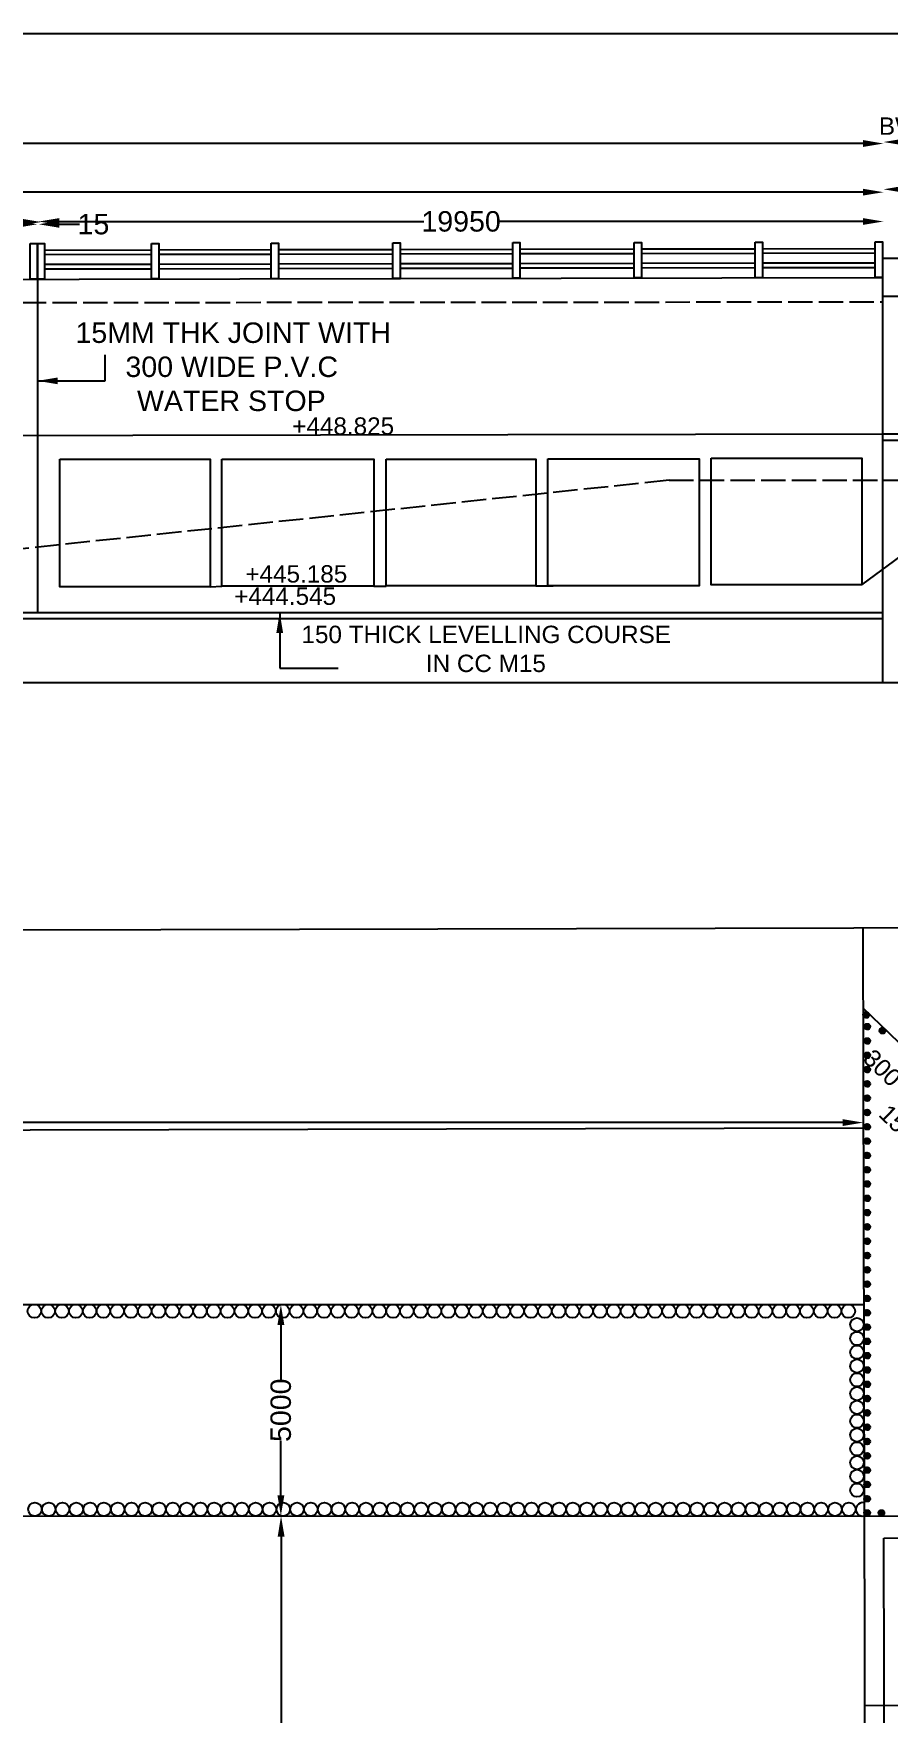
# Model space of a CAD drawing. Header units: millimetres. Extents: x 5124 to 2147772, y 2311 to 45646412.
# Drawn here: x 2117835 to 2126191, y 45629982 to 45646412 of the extents above; entities that cross this region are included whole.
import ezdxf

# ---------------------------------------------------------------- set-up
doc = ezdxf.new("R2010")
doc.units = ezdxf.units.MM
doc.header["$MEASUREMENT"] = 0
doc.linetypes.add('ACAD_ISO02W100', pattern=[15, 12, -3])
for name, color, linetype in [('DIMENSION', 7, 'Continuous'), ('DRAWING', 7, 'Continuous'), ('TEXT', 7, 'Continuous')]:
    doc.layers.add(name, color=color, linetype=linetype)
doc.styles.get("Standard").update_dxf_attribs({"font": 'arial.ttf', "height": 200})
doc.dimstyles.get("Standard").update_dxf_attribs({"dimtxt": 225, "dimasz": 200, "dimexe": 0.18, "dimexo": 0.0625, "dimgap": 0.09, "dimtad": 0, "dimdec": 0, "dimzin": 0, "dimdsep": 46, "dimtxsty": 'Standard', "dimcen": 0.09, "dimse1": 1, "dimse2": 1, "dimadec": 0, "dimazin": 0, "dimtfac": 1, "dimtdec": 0, "dimtofl": 0, "dimtmove": 0, "dimatfit": 3, "dimfxl": 1, "dimtolj": 1, "dimtzin": 0, "dimarcsym": 0})

# ---------------------------------------------------------------- blocks, each defined once
blk = doc.blocks.new('*D87')
at = {"layer": 'Defpoints', "color": 0, "transparency": 16777216}
for p in [(2117910, 45644568), (2109643, 45644338), (2117910, 45644356)]:
    blk.add_point(p, dxfattribs=at)
at = {"layer": 'DIMENSION', "color": 0, "lineweight": -2, "transparency": 16777216}
for p, q in [((2109843, 45644568), (2113410, 45644568)), ((2117710, 45644568), (2114143, 45644568))]:
    blk.add_line(p, q, dxfattribs=at)
at = {"layer": 'DIMENSION', "color": 0, "transparency": 16777216}
for points in [[(2109843, 45644601), (2109843, 45644534), (2109643, 45644568)], [(2117710, 45644601), (2117710, 45644534), (2117910, 45644568)]]:
    blk.add_solid(points, dxfattribs=at)
at = {"layer": 'DIMENSION', "color": 0, "transparency": 16777216, "insert": (2113777, 45644568), "char_height": 200, "attachment_point": 5}
blk.add_mtext('\\A1;19950', dxfattribs=at)
blk = doc.blocks.new('*D88')
at = {"layer": 'Defpoints', "color": 0, "transparency": 16777216}
for p in [(2117886, 45644546), (2117872, 45644344), (2117886, 45644344)]:
    blk.add_point(p, dxfattribs=at)
at = {"layer": 'DIMENSION', "color": 0, "lineweight": -2, "transparency": 16777216}
for p, q in [((2117672, 45644546), (2117472, 45644546)), ((2118086, 45644546), (2118286, 45644546))]:
    blk.add_line(p, q, dxfattribs=at)
at = {"layer": 'DIMENSION', "color": 0, "transparency": 16777216}
for points in [[(2117672, 45644579), (2117672, 45644512), (2117872, 45644546)], [(2118086, 45644579), (2118086, 45644512), (2117886, 45644546)]]:
    blk.add_solid(points, dxfattribs=at)
at = {"layer": 'DIMENSION', "color": 0, "transparency": 16777216, "insert": (2118421, 45644546), "char_height": 200, "attachment_point": 5}
blk.add_mtext('\\A1;15', dxfattribs=at)
blk = doc.blocks.new('*D89')
at = {"layer": 'Defpoints', "color": 0, "transparency": 16777216}
for p in [(2126153, 45644573), (2117886, 45644344), (2126153, 45644361)]:
    blk.add_point(p, dxfattribs=at)
at = {"layer": 'DIMENSION', "color": 0, "lineweight": -2, "transparency": 16777216}
for p, q in [((2118086, 45644573), (2121653, 45644573)), ((2125953, 45644573), (2122386, 45644573))]:
    blk.add_line(p, q, dxfattribs=at)
at = {"layer": 'DIMENSION', "color": 0, "transparency": 16777216}
for points in [[(2118086, 45644606), (2118086, 45644540), (2117886, 45644573)], [(2125953, 45644606), (2125953, 45644540), (2126153, 45644573)]]:
    blk.add_solid(points, dxfattribs=at)
at = {"layer": 'DIMENSION', "color": 0, "transparency": 16777216, "insert": (2122019, 45644573), "char_height": 200, "attachment_point": 5}
blk.add_mtext('\\A1;19950', dxfattribs=at)
blk = doc.blocks.new('*D90')
at = {"layer": 'Defpoints', "color": 0, "transparency": 16777216}
for p in [(2126153, 45645336), (2093119, 45645228), (2126153, 45645293)]:
    blk.add_point(p, dxfattribs=at)
at = {"layer": 'DIMENSION', "color": 0, "lineweight": -2, "transparency": 16777216}
for p, q in [((2093319, 45645336), (2108544, 45645336)), ((2125953, 45645336), (2110728, 45645336))]:
    blk.add_line(p, q, dxfattribs=at)
at = {"layer": 'DIMENSION', "color": 0, "transparency": 16777216}
for points in [[(2093319, 45645370), (2093319, 45645303), (2093119, 45645336)], [(2125953, 45645370), (2125953, 45645303), (2126153, 45645336)]]:
    blk.add_solid(points, dxfattribs=at)
at = {"layer": 'DIMENSION', "color": 0, "transparency": 16777216, "insert": (2109636, 45645336), "char_height": 200, "attachment_point": 5}
blk.add_mtext('\\A1;CANAL TROUGH', dxfattribs=at)
blk = doc.blocks.new('*D91')
at = {"layer": 'Defpoints', "color": 0, "transparency": 16777216}
for p in [(2127862, 45644888), (2126153, 45644573), (2127862, 45644569)]:
    blk.add_point(p, dxfattribs=at)
at = {"layer": 'DIMENSION', "color": 0, "lineweight": -2, "transparency": 16777216}
for p, q in [((2126353, 45644888), (2126705, 45644888)), ((2127662, 45644888), (2127310, 45644888))]:
    blk.add_line(p, q, dxfattribs=at)
at = {"layer": 'DIMENSION', "color": 0, "transparency": 16777216}
for points in [[(2126353, 45644922), (2126353, 45644855), (2126153, 45644888)], [(2127662, 45644922), (2127662, 45644855), (2127862, 45644888)]]:
    blk.add_solid(points, dxfattribs=at)
at = {"layer": 'DIMENSION', "color": 0, "transparency": 16777216, "insert": (2127008, 45644888), "char_height": 200, "attachment_point": 5}
blk.add_mtext('\\A1;4200', dxfattribs=at)
blk = doc.blocks.new('*D92')
at = {"layer": 'Defpoints', "color": 0, "transparency": 16777216}
for p in [(2127862, 45645351), (2126153, 45645293), (2127862, 45644888)]:
    blk.add_point(p, dxfattribs=at)
at = {"layer": 'DIMENSION', "color": 0, "lineweight": -2, "transparency": 16777216}
for p, q in [((2126353, 45645351), (2126930, 45645351)), ((2127662, 45645351), (2127085, 45645351))]:
    blk.add_line(p, q, dxfattribs=at)
at = {"layer": 'DIMENSION', "color": 0, "transparency": 16777216}
for points in [[(2126353, 45645384), (2126353, 45645318), (2126153, 45645351)], [(2127662, 45645384), (2127662, 45645318), (2127862, 45645351)]]:
    blk.add_solid(points, dxfattribs=at)
at = {"layer": 'DIMENSION', "color": 0, "transparency": 16777216, "insert": (2127008, 45645351), "char_height": 200, "attachment_point": 5}
blk.add_mtext('\\A1;  ', dxfattribs=at)
blk = doc.blocks.new('*D140')
at = {"layer": 'Defpoints', "color": 0, "transparency": 16777216}
for p in [(2120338, 45633974), (2120255, 45631905), (2120338, 45631905)]:
    blk.add_point(p, dxfattribs=at)
at = {"layer": 'DIMENSION', "color": 0, "lineweight": -2, "transparency": 16777216}
for p, q in [((2120255, 45633774), (2120255, 45633238)), ((2120255, 45632105), (2120255, 45632641))]:
    blk.add_line(p, q, dxfattribs=at)
at = {"layer": 'DIMENSION', "color": 0, "transparency": 16777216}
for points in [[(2120222, 45633774), (2120289, 45633774), (2120255, 45633974)], [(2120222, 45632105), (2120289, 45632105), (2120255, 45631905)]]:
    blk.add_solid(points, dxfattribs=at)
at = {"layer": 'DIMENSION', "color": 0, "transparency": 16777216, "insert": (2120255, 45632939), "char_height": 200, "attachment_point": 5, "rotation": 90}
blk.add_mtext('\\A1;5000', dxfattribs=at)
blk = doc.blocks.new('*D141')
at = {"layer": 'Defpoints', "color": 0, "transparency": 16777216}
for p in [(2120278, 45631903), (2120257, 45622076), (2120324, 45622076)]:
    blk.add_point(p, dxfattribs=at)
at = {"layer": 'DIMENSION', "color": 0, "lineweight": -2, "transparency": 16777216}
for p, q in [((2120257, 45631703), (2120257, 45627367)), ((2120257, 45622276), (2120257, 45626612))]:
    blk.add_line(p, q, dxfattribs=at)
at = {"layer": 'DIMENSION', "color": 0, "transparency": 16777216}
for points in [[(2120224, 45631703), (2120291, 45631703), (2120257, 45631903)], [(2120224, 45622276), (2120291, 45622276), (2120257, 45622076)]]:
    blk.add_solid(points, dxfattribs=at)
at = {"layer": 'DIMENSION', "color": 0, "transparency": 16777216, "insert": (2120257, 45626990), "char_height": 200, "attachment_point": 5, "rotation": 90}
blk.add_mtext('\\A1;24000', dxfattribs=at)
blk = doc.blocks.new('*D160')
at = {"layer": 'Defpoints', "color": 0, "transparency": 16777216}
for p in [(2126153, 45644888), (2126153, 45644860), (2093119, 45644810)]:
    blk.add_point(p, dxfattribs=at)
at = {"layer": 'DIMENSION', "color": 0, "lineweight": -2, "transparency": 16777216}
for p, q in [((2093319, 45644860), (2109261, 45644860)), ((2125953, 45644860), (2110014, 45644860))]:
    blk.add_line(p, q, dxfattribs=at)
at = {"layer": 'DIMENSION', "color": 0, "transparency": 16777216}
for points in [[(2093319, 45644893), (2093319, 45644827), (2093119, 45644860)], [(2125953, 45644893), (2125953, 45644827), (2126153, 45644860)]]:
    blk.add_solid(points, dxfattribs=at)
at = {"layer": 'DIMENSION', "color": 0, "transparency": 16777216, "insert": (2109638, 45644860), "char_height": 200, "attachment_point": 5}
blk.add_mtext('\\A1;79845', dxfattribs=at)
blk = doc.blocks.new('*D161')
at = {"layer": 'Defpoints', "color": 0, "transparency": 16777216}
for p in [(2093271, 45636143), (2125954, 45636220), (2125954, 45635754)]:
    blk.add_point(p, dxfattribs=at)
at = {"layer": 'DIMENSION', "color": 0, "lineweight": -2, "transparency": 16777216}
for p, q in [((2093471, 45635754), (2108544, 45635754)), ((2125754, 45635754), (2109297, 45635754))]:
    blk.add_line(p, q, dxfattribs=at)
at = {"layer": 'DIMENSION', "color": 0, "transparency": 16777216}
for points in [[(2093471, 45635788), (2093471, 45635721), (2093271, 45635754)], [(2125754, 45635788), (2125754, 45635721), (2125954, 45635754)]]:
    blk.add_solid(points, dxfattribs=at)
at = {"layer": 'DIMENSION', "color": 0, "transparency": 16777216, "insert": (2108920, 45635754), "char_height": 200, "attachment_point": 5}
blk.add_mtext('\\A1;78845', dxfattribs=at)

msp = doc.modelspace()

# ---------------------------------------------------------------- hatches: boundary and pattern name
at = {"layer": 'DRAWING'}
h = msp.add_hatch(dxfattribs=at)
h.set_pattern_fill('ANSI31', color=256, style=0)
h.set_pattern_definition([(45, (-144091.03631, 41504.41485), (-0.08838834764832, 0.08838834764832), [])])
h.paths.add_polyline_path([(2125954.4, 45636807.9, 0.3543924), (2125976.9, 45636780.1), (2125988.7, 45636780.1, 0.3543924), (2126011.2, 45636807.9, 1)])
h = msp.add_hatch(dxfattribs=at)
h.set_pattern_fill('ANSI31', color=256, style=0)
h.set_pattern_definition([(45, (-144081.1706, 41389.87234), (-0.08838834764832, 0.08838834764832), [])])
h.paths.add_polyline_path([(2125964.2, 45636693.4, 0.3543924), (2125986.8, 45636665.6), (2125998.6, 45636665.6, 0.3543924), (2126021.1, 45636693.4, 1)])
h = msp.add_hatch(dxfattribs=at)
h.set_pattern_fill('ANSI31', color=256, style=0)
h.set_pattern_definition([(45, (-143931.49036, 41350.13821), (-0.08838834764832, 0.08838834764832), [])])
h.paths.add_polyline_path([(2126113.9, 45636653.7, 0.3543924), (2126136.5, 45636625.8), (2126148.2, 45636625.8, 0.3543924), (2126170.8, 45636653.7, 1)])
h = msp.add_hatch(dxfattribs=at)
h.set_pattern_fill('ANSI31', color=256, style=0)
h.set_pattern_definition([(45, (-144081.1706, 41249.87234), (-0.08838834764832, 0.08838834764832), [])])
h.paths.add_polyline_path([(2125964.2, 45636553.4, 0.3543924), (2125986.8, 45636525.6), (2125998.6, 45636525.6, 0.3543924), (2126021.1, 45636553.4, 1)])
h = msp.add_hatch(dxfattribs=at)
h.set_pattern_fill('ANSI31', color=256, style=0)
h.set_pattern_definition([(45, (-144081.1706, 41109.87234), (-0.08838834764832, 0.08838834764832), [])])
h.paths.add_polyline_path([(2125964.2, 45636413.4, 0.3543924), (2125986.8, 45636385.6), (2125998.6, 45636385.6, 0.3543924), (2126021.1, 45636413.4, 1)])
h = msp.add_hatch(dxfattribs=at)
h.set_pattern_fill('ANSI31', color=256, style=0)
h.set_pattern_definition([(45, (-144081.1706, 40969.87234), (-0.08838834764832, 0.08838834764832), [])])
h.paths.add_polyline_path([(2125964.2, 45636273.4, 0.3543924), (2125986.8, 45636245.6), (2125998.6, 45636245.6, 0.3543924), (2126021.1, 45636273.4, 1)])
h = msp.add_hatch(dxfattribs=at)
h.set_pattern_fill('ANSI31', color=256, style=0)
h.set_pattern_definition([(45, (-144081.1706, 40829.87234), (-0.08838834764832, 0.08838834764832), [])])
h.paths.add_polyline_path([(2125964.2, 45636133.4, 0.3543924), (2125986.8, 45636105.6), (2125998.6, 45636105.6, 0.3543924), (2126021.1, 45636133.4, 1)])
h = msp.add_hatch(dxfattribs=at)
h.set_pattern_fill('ANSI31', color=256, style=0)
h.set_pattern_definition([(45, (-144081.1706, 40689.87234), (-0.08838834764832, 0.08838834764832), [])])
h.paths.add_polyline_path([(2125964.2, 45635993.4, 0.3543924), (2125986.8, 45635965.6), (2125998.6, 45635965.6, 0.3543924), (2126021.1, 45635993.4, 1)])
h = msp.add_hatch(dxfattribs=at)
h.set_pattern_fill('ANSI31', color=256, style=0)
h.set_pattern_definition([(45, (-144081.1706, 40549.87234), (-0.08838834764832, 0.08838834764832), [])])
h.paths.add_polyline_path([(2125964.2, 45635853.4, 0.3543924), (2125986.8, 45635825.6), (2125998.6, 45635825.6, 0.3543924), (2126021.1, 45635853.4, 1)])
h = msp.add_hatch(dxfattribs=at)
h.set_pattern_fill('ANSI31', color=256, style=0)
h.set_pattern_definition([(45, (-144081.1706, 40409.87234), (-0.08838834764832, 0.08838834764832), [])])
h.paths.add_polyline_path([(2125964.2, 45635713.4, 0.3543924), (2125986.8, 45635685.6), (2125998.6, 45635685.6, 0.3543924), (2126021.1, 45635713.4, 1)])
h = msp.add_hatch(dxfattribs=at)
h.set_pattern_fill('ANSI31', color=256, style=0)
h.set_pattern_definition([(45, (-144081.1706, 40269.87234), (-0.08838834764832, 0.08838834764832), [])])
h.paths.add_polyline_path([(2125964.2, 45635573.4, 0.3543924), (2125986.8, 45635545.6), (2125998.6, 45635545.6, 0.3543924), (2126021.1, 45635573.4, 1)])
h = msp.add_hatch(dxfattribs=at)
h.set_pattern_fill('ANSI31', color=256, style=0)
h.set_pattern_definition([(45, (-144081.1706, 40129.87234), (-0.08838834764832, 0.08838834764832), [])])
h.paths.add_polyline_path([(2125964.2, 45635433.4, 0.3543924), (2125986.8, 45635405.6), (2125998.6, 45635405.6, 0.3543924), (2126021.1, 45635433.4, 1)])
h = msp.add_hatch(dxfattribs=at)
h.set_pattern_fill('ANSI31', color=256, style=0)
h.set_pattern_definition([(45, (-144081.1706, 39989.87234), (-0.08838834764832, 0.08838834764832), [])])
h.paths.add_polyline_path([(2125964.2, 45635293.4, 0.3543924), (2125986.8, 45635265.6), (2125998.6, 45635265.6, 0.3543924), (2126021.1, 45635293.4, 1)])
h = msp.add_hatch(dxfattribs=at)
h.set_pattern_fill('ANSI31', color=256, style=0)
h.set_pattern_definition([(45, (-144081.1706, 39849.87234), (-0.08838834764832, 0.08838834764832), [])])
h.paths.add_polyline_path([(2125964.2, 45635153.4, 0.3543924), (2125986.8, 45635125.6), (2125998.6, 45635125.6, 0.3543924), (2126021.1, 45635153.4, 1)])
h = msp.add_hatch(dxfattribs=at)
h.set_pattern_fill('ANSI31', color=256, style=0)
h.set_pattern_definition([(45, (-144081.1706, 39709.87234), (-0.08838834764832, 0.08838834764832), [])])
h.paths.add_polyline_path([(2125964.2, 45635013.4, 0.3543924), (2125986.8, 45634985.6), (2125998.6, 45634985.6, 0.3543924), (2126021.1, 45635013.4, 1)])
h = msp.add_hatch(dxfattribs=at)
h.set_pattern_fill('ANSI31', color=256, style=0)
h.set_pattern_definition([(45, (-144081.1706, 39569.87234), (-0.08838834764832, 0.08838834764832), [])])
h.paths.add_polyline_path([(2125964.2, 45634873.4, 0.3543924), (2125986.8, 45634845.6), (2125998.6, 45634845.6, 0.3543924), (2126021.1, 45634873.4, 1)])
h = msp.add_hatch(dxfattribs=at)
h.set_pattern_fill('ANSI31', color=256, style=0)
h.set_pattern_definition([(45, (-144081.1706, 39429.87234), (-0.08838834764832, 0.08838834764832), [])])
h.paths.add_polyline_path([(2125964.2, 45634733.4, 0.3543924), (2125986.8, 45634705.6), (2125998.6, 45634705.6, 0.3543924), (2126021.1, 45634733.4, 1)])
h = msp.add_hatch(dxfattribs=at)
h.set_pattern_fill('ANSI31', color=256, style=0)
h.set_pattern_definition([(45, (-144081.1706, 39289.87234), (-0.08838834764832, 0.08838834764832), [])])
h.paths.add_polyline_path([(2125964.2, 45634593.4, 0.3543924), (2125986.8, 45634565.6), (2125998.6, 45634565.6, 0.3543924), (2126021.1, 45634593.4, 1)])
h = msp.add_hatch(dxfattribs=at)
h.set_pattern_fill('ANSI31', color=256, style=0)
h.set_pattern_definition([(45, (-144081.1706, 39149.87234), (-0.08838834764832, 0.08838834764832), [])])
h.paths.add_polyline_path([(2125964.2, 45634453.4, 0.3543924), (2125986.8, 45634425.6), (2125998.6, 45634425.6, 0.3543924), (2126021.1, 45634453.4, 1)])
h = msp.add_hatch(dxfattribs=at)
h.set_pattern_fill('ANSI31', color=256, style=0)
h.set_pattern_definition([(45, (-144081.1706, 39009.87234), (-0.08838834764832, 0.08838834764832), [])])
h.paths.add_polyline_path([(2125964.2, 45634313.4, 0.3543924), (2125986.8, 45634285.6), (2125998.6, 45634285.6, 0.3543924), (2126021.1, 45634313.4, 1)])
h = msp.add_hatch(dxfattribs=at)
h.set_pattern_fill('ANSI31', color=256, style=0)
h.set_pattern_definition([(45, (-144081.1706, 38869.87234), (-0.08838834764832, 0.08838834764832), [])])
h.paths.add_polyline_path([(2125964.2, 45634173.4, 0.3543924), (2125986.8, 45634145.6), (2125998.6, 45634145.6, 0.3543924), (2126021.1, 45634173.4, 1)])
h = msp.add_hatch(dxfattribs=at)
h.set_pattern_fill('ANSI31', color=256, style=0)
h.set_pattern_definition([(45, (-144081.1706, 38729.87234), (-0.08838834764832, 0.08838834764832), [])])
h.paths.add_polyline_path([(2125964.2, 45634033.4, 0.3543924), (2125986.8, 45634005.6), (2125998.6, 45634005.6, 0.3543924), (2126021.1, 45634033.4, 1)])
h = msp.add_hatch(dxfattribs=at)
h.set_pattern_fill('ANSI31', color=256, style=0)
h.set_pattern_definition([(45, (-144081.1706, 38589.87234), (-0.08838834764832, 0.08838834764832), [])])
h.paths.add_polyline_path([(2125964.2, 45633893.4, 0.3543924), (2125986.8, 45633865.6), (2125998.6, 45633865.6, 0.3543924), (2126021.1, 45633893.4, 1)])
h = msp.add_hatch(dxfattribs=at)
h.set_pattern_fill('ANSI31', color=256, style=0)
h.set_pattern_definition([(45, (-144081.1706, 38449.87234), (-0.08838834764832, 0.08838834764832), [])])
h.paths.add_polyline_path([(2125964.2, 45633753.4, 0.3543924), (2125986.8, 45633725.6), (2125998.6, 45633725.6, 0.3543924), (2126021.1, 45633753.4, 1)])
h = msp.add_hatch(dxfattribs=at)
h.set_pattern_fill('ANSI31', color=256, style=0)
h.set_pattern_definition([(45, (-144081.1706, 38309.87234), (-0.08838834764832, 0.08838834764832), [])])
h.paths.add_polyline_path([(2125964.2, 45633613.4, 0.3543924), (2125986.8, 45633585.6), (2125998.6, 45633585.6, 0.3543924), (2126021.1, 45633613.4, 1)])
h = msp.add_hatch(dxfattribs=at)
h.set_pattern_fill('ANSI31', color=256, style=0)
h.set_pattern_definition([(45, (-144081.1706, 38169.87234), (-0.08838834764832, 0.08838834764832), [])])
h.paths.add_polyline_path([(2125964.2, 45633473.4, 0.3543924), (2125986.8, 45633445.6), (2125998.6, 45633445.6, 0.3543924), (2126021.1, 45633473.4, 1)])
h = msp.add_hatch(dxfattribs=at)
h.set_pattern_fill('ANSI31', color=256, style=0)
h.set_pattern_definition([(45, (-144081.1706, 38029.87234), (-0.08838834764832, 0.08838834764832), [])])
h.paths.add_polyline_path([(2125964.2, 45633333.4, 0.3543924), (2125986.8, 45633305.6), (2125998.6, 45633305.6, 0.3543924), (2126021.1, 45633333.4, 1)])
h = msp.add_hatch(dxfattribs=at)
h.set_pattern_fill('ANSI31', color=256, style=0)
h.set_pattern_definition([(45, (-144081.1706, 37889.87234), (-0.08838834764832, 0.08838834764832), [])])
h.paths.add_polyline_path([(2125964.2, 45633193.4, 0.3543924), (2125986.8, 45633165.6), (2125998.6, 45633165.6, 0.3543924), (2126021.1, 45633193.4, 1)])
h = msp.add_hatch(dxfattribs=at)
h.set_pattern_fill('ANSI31', color=256, style=0)
h.set_pattern_definition([(45, (-144081.1706, 37749.87234), (-0.08838834764832, 0.08838834764832), [])])
h.paths.add_polyline_path([(2125964.2, 45633053.4, 0.3543924), (2125986.8, 45633025.6), (2125998.6, 45633025.6, 0.3543924), (2126021.1, 45633053.4, 1)])
h = msp.add_hatch(dxfattribs=at)
h.set_pattern_fill('ANSI31', color=256, style=0)
h.set_pattern_definition([(45, (-144081.1706, 37609.87234), (-0.08838834764832, 0.08838834764832), [])])
h.paths.add_polyline_path([(2125964.2, 45632913.4, 0.3543924), (2125986.8, 45632885.6), (2125998.6, 45632885.6, 0.3543924), (2126021.1, 45632913.4, 1)])
h = msp.add_hatch(dxfattribs=at)
h.set_pattern_fill('ANSI31', color=256, style=0)
h.set_pattern_definition([(45, (-144081.1706, 37469.87234), (-0.08838834764832, 0.08838834764832), [])])
h.paths.add_polyline_path([(2125964.2, 45632773.4, 0.3543924), (2125986.8, 45632745.6), (2125998.6, 45632745.6, 0.3543924), (2126021.1, 45632773.4, 1)])
h = msp.add_hatch(dxfattribs=at)
h.set_pattern_fill('ANSI31', color=256, style=0)
h.set_pattern_definition([(45, (-144081.1706, 37329.87234), (-0.08838834764832, 0.08838834764832), [])])
h.paths.add_polyline_path([(2125964.2, 45632633.4, 0.3543924), (2125986.8, 45632605.6), (2125998.6, 45632605.6, 0.3543924), (2126021.1, 45632633.4, 1)])
h = msp.add_hatch(dxfattribs=at)
h.set_pattern_fill('ANSI31', color=256, style=0)
h.set_pattern_definition([(45, (-144081.1706, 37189.87234), (-0.08838834764832, 0.08838834764832), [])])
h.paths.add_polyline_path([(2125964.2, 45632493.4, 0.3543924), (2125986.8, 45632465.6), (2125998.6, 45632465.6, 0.3543924), (2126021.1, 45632493.4, 1)])
h = msp.add_hatch(dxfattribs=at)
h.set_pattern_fill('ANSI31', color=256, style=0)
h.set_pattern_definition([(45, (-144081.1706, 37049.87234), (-0.08838834764832, 0.08838834764832), [])])
h.paths.add_polyline_path([(2125964.2, 45632353.4, 0.3543924), (2125986.8, 45632325.6), (2125998.6, 45632325.6, 0.3543924), (2126021.1, 45632353.4, 1)])
h = msp.add_hatch(dxfattribs=at)
h.set_pattern_fill('ANSI31', color=256, style=0)
h.set_pattern_definition([(45, (-144081.1706, 36909.87234), (-0.08838834764832, 0.08838834764832), [])])
h.paths.add_polyline_path([(2125964.2, 45632213.4, 0.3543924), (2125986.8, 45632185.6), (2125998.6, 45632185.6, 0.3543924), (2126021.1, 45632213.4, 1)])
h = msp.add_hatch(dxfattribs=at)
h.set_pattern_fill('ANSI31', color=256, style=0)
h.set_pattern_definition([(45, (-144081.1706, 36769.87234), (-0.08838834764832, 0.08838834764832), [])])
h.paths.add_polyline_path([(2125964.2, 45632073.4, 0.3543924), (2125986.8, 45632045.6), (2125998.6, 45632045.6, 0.3543924), (2126021.1, 45632073.4, 1)])
h = msp.add_hatch(dxfattribs=at)
h.set_pattern_fill('ANSI31', color=256, style=0)
h.set_pattern_definition([(45, (-144081.1706, 36629.87234), (-0.08838834764832, 0.08838834764832), [])])
h.paths.add_polyline_path([(2125964.2, 45631933.4, 0.3543924), (2125986.8, 45631905.6), (2125998.6, 45631905.6, 0.3543924), (2126021.1, 45631933.4, 1)])
h = msp.add_hatch(dxfattribs=at)
h.set_pattern_fill('ANSI31', color=256, style=0)
h.set_pattern_definition([(45, (-143941.1706, 36629.87234), (-0.08838834764832, 0.08838834764832), [])])
h.paths.add_polyline_path([(2126104.2, 45631933.4, 0.3543924), (2126126.8, 45631905.6), (2126138.6, 45631905.6, 0.3543924), (2126161.1, 45631933.4, 1)])

# ---------------------------------------------------------------- linework, layer by layer
at = {"layer": 'DIMENSION'}
msp.add_lwpolyline([(2147752.8, 45588230.2), (2080364.7, 45588230.2), (2080364.7, 45646412.2), (2147752.8, 45646412.2)], close=True, dxfattribs=at)
at = {"layer": 'DRAWING', "linetype": 'ACAD_ISO02W100', "ltscale": 20}
for points in [[(2126142.5, 45640062.2), (2132955.8, 45640062.2), (2132955.8, 45645993.5)], [(2126142.5, 45643842.5), (2136684.6, 45643842.5)], [(2093119.2, 45643761.2), (2126142.5, 45643786.8)], [(2124054.5, 45642040.5), (2114023.6, 45640978), (2109629.1, 45640209.6), (2103380.5, 45641461.2), (2093119.2, 45642266.6), (2082450.1, 45642634)], [(2124054.5, 45642040.5), (2136686.5, 45642040.5)]]:
    msp.add_lwpolyline(points, dxfattribs=at)
at = {"layer": 'DRAWING'}
for points in [[(2117800.8, 45644356.3), (2117872, 45644356.3), (2117872, 45644008.4), (2117800.8, 45644008.2)], [(2117872, 45644356.3), (2117943.2, 45644356.3), (2117943.2, 45644008.4), (2117872, 45644008.2)], [(2118988.7, 45644358.7), (2119059.9, 45644358.7), (2119059.9, 45644010.8), (2118988.7, 45644010.6)], [(2120161.7, 45644361.2), (2120232.9, 45644361.2), (2120232.9, 45644013.3), (2120161.7, 45644013.2)], [(2121351.2, 45644363.8), (2121422.4, 45644363.8), (2121422.4, 45644015.9), (2121351.2, 45644015.7)], [(2122524.3, 45644366.3), (2122595.5, 45644366.3), (2122595.5, 45644018.4), (2122524.3, 45644018.2)], [(2123712.1, 45644368.8), (2123783.3, 45644368.8), (2123783.3, 45644020.9), (2123712.1, 45644020.8)], [(2124897.9, 45644371.4), (2124969.1, 45644371.4), (2124969.1, 45644023.5), (2124897.9, 45644023.3)], [(2126071.3, 45644373.9), (2126142.5, 45644373.9), (2126142.5, 45644026), (2126071.3, 45644025.8)], [(2118092.9, 45642247.6), (2119564.2, 45642247.6), (2119564.2, 45640998.7), (2118092.9, 45640998.7)], [(2119676.4, 45642247.6), (2121163.9, 45642247.6), (2121163.9, 45641005.1), (2119676.4, 45641005.1)], [(2121285.8, 45642247.7), (2122749.2, 45642247.7), (2122749.2, 45641006.8), (2121285.8, 45641006.8)], [(2122867.4, 45642249.9), (2124348.6, 45642249.9), (2124348.6, 45641006.4), (2122867.4, 45641006.4)], [(2124465.9, 45642257.3), (2125939.5, 45642257.3), (2125939.5, 45641017.1), (2124465.9, 45641017.1)]]:
    msp.add_lwpolyline(points, close=True, dxfattribs=at)
for points in [[(2117872, 45644343.8), (2117872, 45640746.6)], [(2126142.5, 45644370.1), (2126142.5, 45640062.2)], [(2117872, 45644293.4), (2117872, 45644293.4)], [(2117872, 45644249.8), (2117872, 45644249.8)], [(2117943.2, 45644293.5), (2118988.7, 45644295.4)], [(2117943.2, 45644249.9), (2118988.7, 45644251.9)], [(2119059.9, 45644295.6), (2120161.7, 45644297.6)], [(2119059.9, 45644252), (2120161.7, 45644254)], [(2120232.9, 45644297.7), (2121351.2, 45644299.8)], [(2120232.9, 45644254.1), (2121351.2, 45644256.2)], [(2121422.4, 45644299.9), (2122524.3, 45644302)], [(2121422.4, 45644256.3), (2122524.3, 45644258.4)], [(2122595.5, 45644302.1), (2123712.1, 45644304.1)], [(2122595.5, 45644258.5), (2123712.1, 45644260.5)], [(2122595.5, 45644163.3), (2123712.1, 45644165.4)], [(2123783.3, 45644304.3), (2124897.9, 45644306.3)], [(2123783.3, 45644260.7), (2124897.9, 45644262.7)], [(2123783.3, 45644165.5), (2124897.9, 45644167.5)], [(2124969.1, 45644306.4), (2126071.3, 45644308.5)], [(2124969.1, 45644262.9), (2126071.3, 45644264.9)], [(2124969.1, 45644167.7), (2126071.3, 45644169.7)], [(2126142.5, 45644215.6), (2136684.6, 45644215.6), (2136684.6, 45643330.7), (2136607, 45643210.9), (2136791.4, 45643210.9), (2136686.5, 45643096), (2136686.5, 45641883.5)], [(2093119.2, 45643955.1), (2126142.5, 45644026)], [(2117872, 45644154.6), (2117872, 45644154.6)], [(2117872, 45644109.3), (2117872, 45644109.3)], [(2117943.2, 45644154.8), (2118988.7, 45644156.7)], [(2117943.2, 45644109.4), (2118988.7, 45644111.3)], [(2119059.9, 45644156.8), (2120161.7, 45644158.8)], [(2119059.9, 45644111.4), (2120161.7, 45644113.5)], [(2120232.9, 45644159), (2121351.2, 45644161)], [(2120232.9, 45644113.6), (2121351.2, 45644115.7)], [(2121422.4, 45644161.2), (2122524.3, 45644163.2)], [(2121422.4, 45644115.8), (2122524.3, 45644117.8)], [(2122595.5, 45644118), (2123712.1, 45644120)], [(2123783.3, 45644120.1), (2124897.9, 45644122.2)], [(2124969.1, 45644122.3), (2126071.3, 45644124.3)], [(2125939.5, 45641017.1), (2129293.5, 45643489), (2130571.3, 45643489), (2133378.2, 45642040.5)], [(2093119.2, 45642436.9), (2126145.1, 45642493.7)], [(2126145.1, 45642493.7), (2137708.9, 45642493.7)], [(2126145.1, 45642434.3), (2136686.5, 45642434.3)], [(2119564.2, 45640998.7), (2119676.4, 45641005.1)], [(2121163.9, 45641005.1), (2121285.8, 45641005.1)], [(2122749.2, 45641006.8), (2122919.6, 45641006.4)], [(2093119.2, 45640746.6), (2126142.5, 45640746.6)], [(2093119.2, 45640688.1), (2126142.5, 45640688.1)], [(2093119.2, 45640062.2), (2126142.5, 45640062.2)], [(2082456.1, 45637556.4), (2136714.4, 45637687.7), (2136804.3, 45600563.3), (2082545.9, 45600432)], [(2125950.3, 45637661.7), (2125988, 45622090)], [(2125952.2, 45636877.6), (2128847.2, 45634087.1)], [(2093336.5, 45635623.7), (2125955, 45635702.6)], [(2093340.5, 45633974.5), (2125950.4, 45633974.2)], [(2093345.5, 45631902.9), (2129110.2, 45631905.2)], [(2126156.8, 45631687.9), (2129110.7, 45631695.1)], [(2126180, 45622090.4), (2126156.8, 45631687.9)], [(2127382.4, 45630050.5), (2125968.7, 45630047.1)]]:
    msp.add_lwpolyline(points, dxfattribs=at)
for centre, radius in [((2125982.8, 45636807.9), 28.4), ((2125992.7, 45636693.4), 28.4), ((2126142.3, 45636653.7), 28.4), ((2125992.7, 45636553.4), 28.4), ((2125992.7, 45636413.4), 28.4), ((2125992.7, 45636273.4), 28.4), ((2125992.7, 45636133.4), 28.4), ((2125992.7, 45635993.4), 28.4), ((2125992.7, 45635853.4), 28.4), ((2125992.7, 45635713.4), 28.4), ((2125992.7, 45635573.4), 28.4), ((2125992.7, 45635433.4), 28.4), ((2125992.7, 45635293.4), 28.4), ((2125992.7, 45635153.4), 28.4), ((2125992.7, 45635013.4), 28.4), ((2125992.7, 45634873.4), 28.4), ((2125992.7, 45634733.4), 28.4), ((2125992.7, 45634593.4), 28.4), ((2125992.7, 45634453.4), 28.4), ((2125992.7, 45634313.4), 28.4), ((2125992.7, 45634173.4), 28.4), ((2125992.7, 45634033.4), 28.4), ((2117843.2, 45633908.4), 66.2), ((2117978.2, 45633908.4), 66.2), ((2118113.2, 45633908.4), 66.2), ((2118248.2, 45633908.4), 66.2), ((2118383.2, 45633908.4), 66.2), ((2118518.2, 45633908.4), 66.2), ((2118653.2, 45633908.4), 66.2), ((2118788.2, 45633908.4), 66.2), ((2118923.2, 45633908.4), 66.2), ((2119058.2, 45633908.4), 66.2), ((2119193.2, 45633908.4), 66.2), ((2119328.2, 45633908.4), 66.2), ((2119463.2, 45633908.4), 66.2), ((2119598.2, 45633908.4), 66.2), ((2119733.2, 45633908.4), 66.2), ((2119868.2, 45633908.4), 66.2), ((2120003.2, 45633908.4), 66.2), ((2120138.2, 45633908.4), 66.2), ((2120273.2, 45633908.4), 66.2), ((2120408.2, 45633908.4), 66.2), ((2120543.2, 45633908.4), 66.2), ((2120678.2, 45633908.4), 66.2), ((2120813.2, 45633908.4), 66.2), ((2120948.2, 45633908.4), 66.2), ((2121083.2, 45633908.4), 66.2), ((2121218.2, 45633908.4), 66.2), ((2121353.2, 45633908.4), 66.2), ((2121488.2, 45633908.4), 66.2), ((2121623.2, 45633908.4), 66.2), ((2121758.2, 45633908.4), 66.2), ((2121893.2, 45633908.4), 66.2), ((2122028.2, 45633908.4), 66.2), ((2122163.2, 45633908.4), 66.2), ((2122298.2, 45633908.4), 66.2), ((2122433.2, 45633908.4), 66.2), ((2122568.2, 45633908.4), 66.2), ((2122703.2, 45633908.4), 66.2), ((2122838.2, 45633908.4), 66.2), ((2122973.2, 45633908.4), 66.2), ((2123108.2, 45633908.4), 66.2), ((2123243.2, 45633908.4), 66.2), ((2123378.2, 45633908.4), 66.2), ((2123513.2, 45633908.4), 66.2), ((2123648.2, 45633908.4), 66.2), ((2123783.2, 45633908.4), 66.2), ((2123918.2, 45633908.4), 66.2), ((2124053.2, 45633908.4), 66.2), ((2124188.2, 45633908.4), 66.2), ((2124323.2, 45633908.4), 66.2), ((2124458.2, 45633908.4), 66.2), ((2124593.2, 45633908.4), 66.2), ((2124728.2, 45633908.4), 66.2), ((2124863.2, 45633908.4), 66.2), ((2124998.2, 45633908.4), 66.2), ((2125133.2, 45633908.4), 66.2), ((2125268.2, 45633908.4), 66.2), ((2125403.2, 45633908.4), 66.2), ((2125538.2, 45633908.4), 66.2), ((2125673.2, 45633908.4), 66.2), ((2125808.2, 45633908.4), 66.2), ((2125893.5, 45633776.8), 66.2), ((2125992.7, 45633893.4), 28.4), ((2125893.5, 45633641.8), 66.2), ((2125992.7, 45633753.4), 28.4), ((2125893.5, 45633506.8), 66.2), ((2125992.7, 45633613.4), 28.4), ((2125992.7, 45633473.4), 28.4), ((2125893.5, 45633371.8), 66.2), ((2125992.7, 45633333.4), 28.4), ((2125893.5, 45633236.8), 66.2), ((2125893.5, 45633101.8), 66.2), ((2125992.7, 45633193.4), 28.4), ((2125893.5, 45632966.8), 66.2), ((2125992.7, 45633053.4), 28.4), ((2125893.5, 45632831.8), 66.2), ((2125992.7, 45632913.4), 28.4), ((2125893.5, 45632696.8), 66.2), ((2125992.7, 45632773.4), 28.4), ((2125893.5, 45632561.8), 66.2), ((2125992.7, 45632633.4), 28.4), ((2125992.7, 45632493.4), 28.4), ((2125893.5, 45632426.8), 66.2), ((2125893.5, 45632291.8), 66.2), ((2125992.7, 45632353.4), 28.4), ((2125893.5, 45632156.8), 66.2), ((2125992.7, 45632213.4), 28.4), ((2117848.4, 45631969.3), 66.2), ((2117983.4, 45631969.3), 66.2), ((2118118.4, 45631969.3), 66.2), ((2118253.4, 45631969.3), 66.2), ((2118388.4, 45631969.3), 66.2), ((2118523.4, 45631969.3), 66.2), ((2118658.4, 45631969.3), 66.2), ((2118793.4, 45631969.3), 66.2), ((2118928.4, 45631969.3), 66.2), ((2119063.4, 45631969.3), 66.2), ((2119198.4, 45631969.3), 66.2), ((2119333.4, 45631969.3), 66.2), ((2119468.4, 45631969.3), 66.2), ((2119603.4, 45631969.3), 66.2), ((2119738.4, 45631969.3), 66.2), ((2119873.4, 45631969.3), 66.2), ((2120008.4, 45631969.3), 66.2), ((2120143.4, 45631969.3), 66.2), ((2120278.4, 45631969.3), 66.2), ((2120413.4, 45631969.3), 66.2), ((2120548.4, 45631969.3), 66.2), ((2120683.4, 45631969.3), 66.2), ((2120818.4, 45631969.3), 66.2), ((2120953.4, 45631969.3), 66.2), ((2121088.4, 45631969.3), 66.2), ((2121223.4, 45631969.3), 66.2), ((2121358.4, 45631969.3), 66.2), ((2121493.4, 45631969.3), 66.2), ((2121628.4, 45631969.3), 66.2), ((2121763.4, 45631969.3), 66.2), ((2121898.4, 45631969.3), 66.2), ((2122033.4, 45631969.3), 66.2), ((2122168.4, 45631969.3), 66.2), ((2122303.4, 45631969.3), 66.2), ((2122438.4, 45631969.3), 66.2), ((2122573.4, 45631969.3), 66.2), ((2122708.4, 45631969.3), 66.2), ((2122843.4, 45631969.3), 66.2), ((2122978.4, 45631969.3), 66.2), ((2123113.4, 45631969.3), 66.2), ((2123248.4, 45631969.3), 66.2), ((2123383.4, 45631969.3), 66.2), ((2123518.4, 45631969.3), 66.2), ((2123653.4, 45631969.3), 66.2), ((2123788.4, 45631969.3), 66.2), ((2123923.4, 45631969.3), 66.2), ((2124058.4, 45631969.3), 66.2), ((2124193.4, 45631969.3), 66.2), ((2124328.4, 45631969.3), 66.2), ((2124463.4, 45631969.3), 66.2), ((2124598.4, 45631969.3), 66.2), ((2124733.4, 45631969.3), 66.2), ((2124868.4, 45631969.3), 66.2), ((2125003.4, 45631969.3), 66.2), ((2125138.4, 45631969.3), 66.2), ((2125273.4, 45631969.3), 66.2), ((2125408.4, 45631969.3), 66.2), ((2125543.4, 45631969.3), 66.2), ((2125678.4, 45631969.3), 66.2), ((2125813.4, 45631969.3), 66.2), ((2125992.7, 45632073.4), 28.4), ((2125992.7, 45631933.4), 28.4), ((2126132.7, 45631933.4), 28.4)]:
    msp.add_circle(centre, radius, dxfattribs=at)
msp.add_arc((2125948.4, 45631969.3), 66.2, 76.4282, 283.8491, dxfattribs=at)

# ---------------------------------------------------------------- texts
at = {"layer": 'TEXT', "attachment_point": 1}
for s, insert, char_height, width in [('BW TRANSITION', (2126107.8, 45645591.9), 170, 1868.917), ('\\pi34.449;15MM THK JOINT WITH\\P\\pi523.47;300 WIDE P.V.C \\P\\pi636.56;WATER STOP', (2118210.6, 45643584.7), 200, 3104.778), ('\\pi508.14; +448.825', (2119792.6, 45642656), 170, 2069.903), ('\\pi508.14; +445.185', (2119334, 45641209.4), 170, 2069.903), ('\\pi508.14; +444.545', (2119224.6, 45640991.2), 170, 2069.903), ('\\pi219.5;150 THICK LEVELLING COURSE \\P\\pi1437;IN CC M15', (2120237.5, 45640617.1), 170, 4016.764)]:
    msp.add_mtext(s, dxfattribs=dict(at, insert=insert, char_height=char_height, width=width))
at = {"layer": 'TEXT', "insert": (2128809.7, 45633828.9), "char_height": 170, "width": 3900.123, "attachment_point": 3, "rotation": 315.95561}
msp.add_mtext('300 THK SIDE REVETMENT OVER 150 THICK GRAVEL BACKING', dxfattribs=at)

# ---------------------------------------------------------------- dimensions: what is measured, and where the dimension line sits
at = {"layer": 'DIMENSION'}
for base, p1, p2, text, picture, middle in [((2126152.6, 45645336.2), (2093119.2, 45645228.2), (2126152.6, 45645293.3), 'CANAL TROUGH', '*D90', (2109635.9, 45645336.2)), ((2127862.4, 45645351), (2126152.6, 45645293.3), (2127862.4, 45644888.3), '  ', '*D92', (2127007.5, 45645351)), ((2127862.4, 45644888.3), (2126152.6, 45644572.9), (2127862.4, 45644568.9), '4200', '*D91', (2127007.5, 45644888.3)), ((2117909.8, 45644567.6), (2109643.5, 45644338.4), (2117909.8, 45644356), '19950', '*D87', (2113776.6, 45644567.6)), ((2117886.3, 45644545.8), (2117872, 45644343.8), (2117886.3, 45644343.8), '15', '*D88', (2118421, 45644545.8)), ((2126152.6, 45644572.9), (2117886.3, 45644343.8), (2126152.6, 45644361.4), '19950', '*D89', (2122019.5, 45644572.9))]:
    dim = msp.add_linear_dim(base=base, p1=p1, p2=p2, text=text, dimstyle='Standard', dxfattribs=at)
    dim.commit()
    dim.dimension.update_dxf_attribs({"geometry": picture, "text_midpoint": middle})
for base, p1, p2, text, picture, middle in [((2126152.6, 45644860), (2093119.2, 45644810.2), (2126152.6, 45644888.3), '79845', '*D160', (2109637.8, 45644860)), ((2125953.8, 45635754.4), (2093270.9, 45636142.7), (2125953.8, 45636220), '78845', '*D161', (2108920.2, 45635754.4))]:
    dim = msp.add_linear_dim(base=base, p1=p1, p2=p2, text=text, dimstyle='Standard', dxfattribs=at)
    dim.commit()
    dim.dimension.update_dxf_attribs({"geometry": picture, "text_midpoint": middle, "dimtype": 160})
for base, p1, p2, text, picture, middle in [((2120255.3, 45631904.6), (2120338.2, 45633974.3), (2120338.3, 45631904.6), '5000', '*D140', (2120255.3, 45632939.4)), ((2120257.3, 45622076.3), (2120278.4, 45631903), (2120323.9, 45622076.3), '24000', '*D141', (2120257.3, 45626989.7))]:
    dim = msp.add_linear_dim(base=base, p1=p1, p2=p2, angle=90, text=text, dimstyle='Standard', dxfattribs=at)
    dim.commit()
    dim.dimension.update_dxf_attribs({"geometry": picture, "text_midpoint": middle})

# ---------------------------------------------------------------- leaders
for points in [[(2117872, 45643013.3), (2118534.4, 45643013.3), (2118534.4, 45643268.6)], [(2120243.9, 45640746.6), (2120243.9, 45640202.7), (2120817, 45640202.7)]]:
    msp.add_leader(points, dimstyle='Standard', override={"dimgap": 0.09, "dimtad": 0}, dxfattribs=at)

doc.saveas('drawing.dxf')
